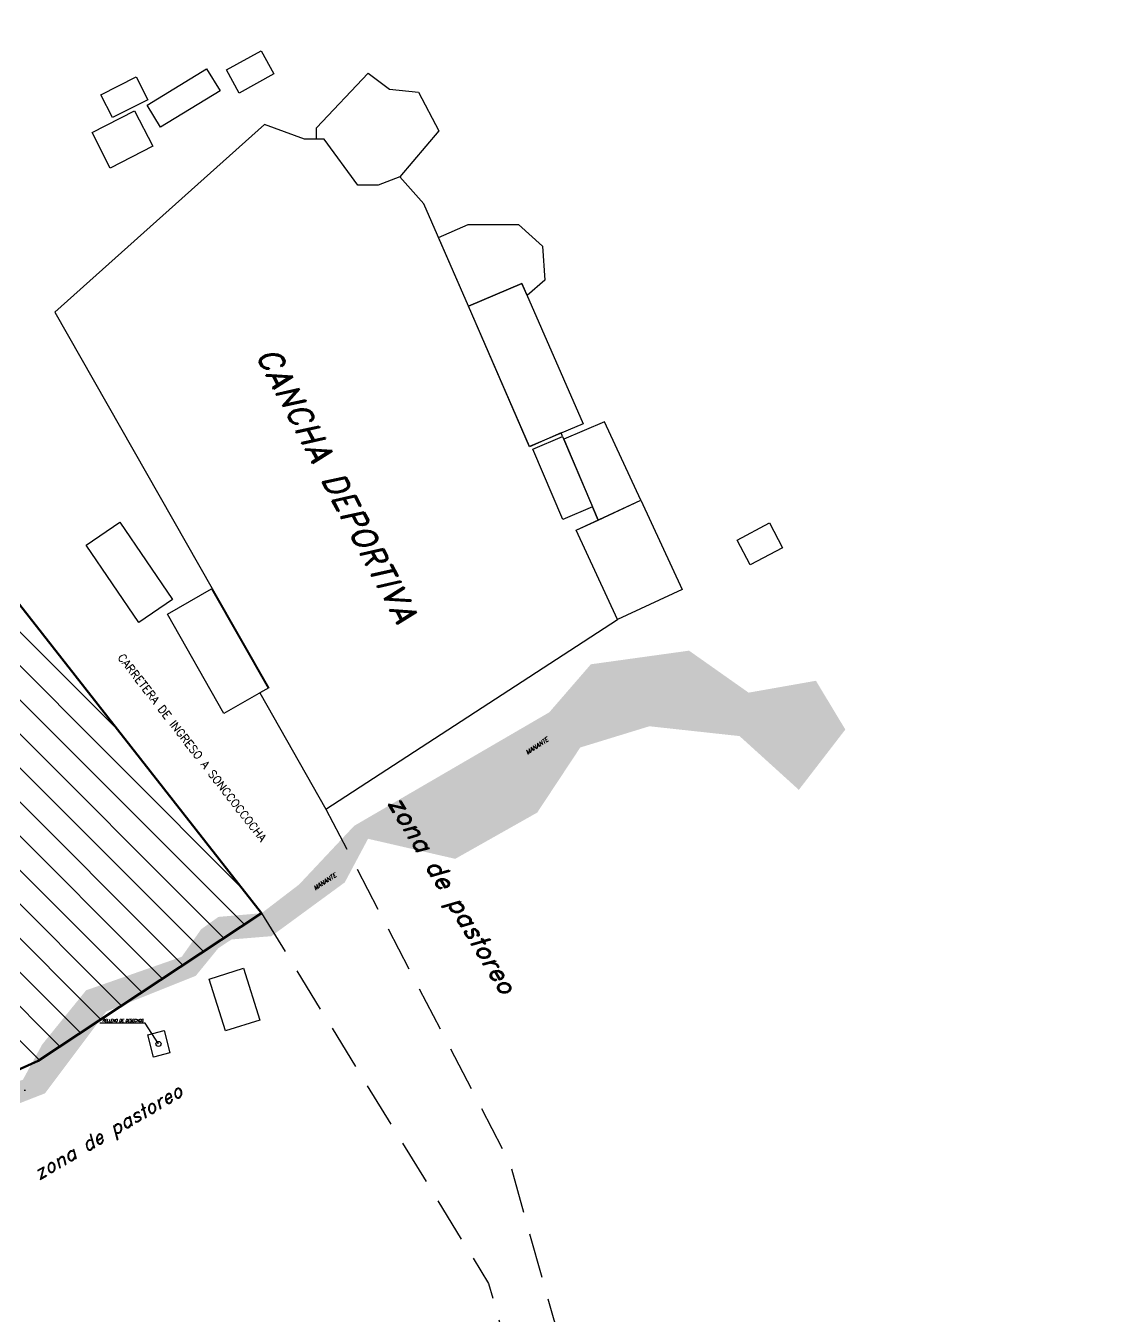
# Model space of a CAD drawing. Header units: metres. Extents: x 766932 to 768173, y 8405668 to 8406206.
# Drawn here: x 768149.27 to 768155.24, y 8406191.74 to 8406198.92 of the extents above; entities that cross this region are included whole.
import ezdxf
from ezdxf.enums import TextEntityAlignment as Align

# ---------------------------------------------------------------- set-up
doc = ezdxf.new("R2010")
doc.units = ezdxf.units.M
doc.linetypes.add('HIDDEN', pattern=[0.375, 0.25, -0.125])
for name, color, linetype, lineweight in [('08', 8, 'Continuous', 20), ('1.1AGUA CALIENTE', 1, 'Continuous', 40), ('COTA', 1, 'Continuous', 9), ('Texto calles', 7, 'Continuous', 18)]:
    doc.layers.add(name, color=color, linetype=linetype, lineweight=lineweight)
doc.layers.add('Capa1', color=7, linetype='HIDDEN')
doc.layers.add('NOMBRE', color=40, linetype='Continuous')
doc.layers.add('PERIMETRO', color=7, linetype='Continuous', lineweight=50, true_color=0xf7788b)
doc.styles.add('ambiente', font='romand.shx', dxfattribs={"oblique": 15})
doc.styles.get("Standard").update_dxf_attribs({"font": 'simplex.shx'})
pattern_1 = [(50, (735791.402, 8051565.52), (7.68591572, -0.67243017), [0.80367188, -8.84039063]), (355, (735791.402, 8051565.52), (-1.48683184, 8.06021066), [0.6429375, -7.07233714]), (100.4514447, (735792.0425, 8051565.464), (6.19908386, 7.38778016), [0.683016, -7.5131822]), (46.1842, (735791.402, 8051567.663), (11.43614704, -1.7736607), [1.2055078, -13.26058594]), (96.6355576, (735792.355, 8051567.516), (10.0154869, 10.43828963), [1.0245244, -11.26978347]), (351.184151, (735791.402, 8051567.663), (10.0154869, 10.43828963), [0.96440486, -10.60845744]), (21, (735792.4735, 8051567.1275), (6.39623213, -4.31431305), [0.80367188, -8.84039063]), (326, (735792.4735, 8051567.1275), (2.60727307, 7.77042982), [0.6429375, -7.0723125]), (71.451445, (735793.0066, 8051566.768), (9.00350519, 3.45611681), [0.683016, -7.51316924]), (37.5, (735791.402, 8051565.5202), (0.13030045, 3.567165702), [0, -6.9865875, 0, -7.17946875, 0, -7.09910156]), (7.5, (735791.402, 8051565.52), (2.818954512, 4.226368), [0, -4.09336875, 0, -6.825853125, 0, -2.705695312]), (327.5, (735789.0124, 8051565.5202), (5.720228234, -0.241681387), [0, -2.67890625, 0, -8.3581875, 0, -11.090671875]), (317.5, (735787.941, 8051565.52), (6.24919984, 1.07268009), [0, -3.482578125, 0, -5.55069375, 0, -7.875984375])]

msp = doc.modelspace()

# ---------------------------------------------------------------- hatches: boundary and pattern name
h = msp.add_hatch()
h.set_pattern_fill('AR-CONC', color=94, scale=0.001266)
h.set_pattern_definition([(50, (735787.09604, 8051565.20208), (0.2305774717, -0.02017290514), [0.02411015625, -0.26521171875]), (355, (735787.09604, 8051565.20208), (-0.04460495524, 0.24180631976), [0.019288125, -0.21217011434]), (100.4514447, (735787.11525, 8051565.2004), (0.18597251585, 0.22163340476), [0.02049047989, -0.22539546582]), (46.1842, (735787.09604, 8051565.26637), (0.34308441113, -0.0532098213), [0.03616523438, -0.39781757813]), (96.63555761, (735787.12463, 8051565.26194), (0.30046460716, 0.31314868894), [0.0307357324, -0.33809350408]), (351.18415117, (735787.09604, 8051565.26637), (0.30046460718, 0.31314868893), [0.02893214582, -0.3182537232]), (21, (735787.12818, 8051565.2503), (0.19188696395, -0.12942939146), [0.02411015625, -0.26521171875]), (326, (735787.12818, 8051565.2503), (0.07821819213, 0.23311289462), [0.019288125, -0.212169375]), (71.451445, (735787.14417, 8051565.23951), (0.27010515565, 0.10368350437), [0.02049047989, -0.22539507728]), (37.5, (735787.09604, 8051565.20208), (0.003909013489, 0.107014971074), [0, -0.209597625, 0, -0.2153840625, 0, -0.212973046875]), (7.5, (735787.09604, 8051565.20208), (0.084568635365, 0.126791040004), [0, -0.1228010625, 0, -0.20477559375, 0, -0.081170859375]), (327.5, (735787.02435, 8051565.20208), (0.171606847008, -0.007250441616), [0, -0.0803671875, 0, -0.250745625, 0, -0.33272015625]), (317.5, (735786.9922, 8051565.20208), (0.18747599519, 0.032180402714), [0, -0.10447734375, 0, -0.1665208125, 0, -0.23627953125])])
h.paths.add_polyline_path([(768151.0995, 8406194.4684), (768150.7925, 8406194.1416), (768150.5843, 8406193.9824), (768150.3442, 8406193.9619), (768150.248, 8406193.8932), (768150.1404, 8406193.7405), (768149.6081, 8406193.5538), (768149.3641, 8406193.2529), (768149.2564, 8406193.0565), (768148.7357, 8406192.8888), (768148.809, 8406192.7584), (768149.3795, 8406192.9809), (768149.7201, 8406193.4353), (768150.2183, 8406193.6344), (768150.3437, 8406193.7881), (768150.4175, 8406193.8365), (768150.6387, 8406193.8547), (768151.0471, 8406194.1538), (768151.1764, 8406194.3962), (768151.6614, 8406194.2847), (768152.1175, 8406194.5419), (768152.3568, 8406194.9038), (768152.7415, 8406195.0218), (768153.243, 8406194.9672), (768153.5727, 8406194.6683), (768153.8313, 8406195.0037), (768153.6678, 8406195.2748), (768153.2933, 8406195.2087), (768152.9621, 8406195.4422), (768152.4158, 8406195.3664), (768152.1845, 8406195.0994)])
at = {"layer": 'Capa1'}
h = msp.add_hatch(dxfattribs=at)
h.set_pattern_fill('ANSI31', color=256, scale=0.042188, angle=90)
h.set_pattern_definition([(135, (735743.47968, 8051567.28224), (-0.094713638777, -0.094713638777), [])])
h.paths.add_polyline_path([(768146.9931, 8406194.317), (768146.894, 8406193.2686), (768147.2435, 8406193.1503), (768148.026, 8406193.3976), (768148.4751, 8406193.1826), (768148.7357, 8406192.8888), (768149.3406, 8406193.1608), (768150.5843, 8406193.9824), (768149.2373, 8406195.6983)])
h.paths.add_polyline_path([(768149.6844, 8406193.3754), (768149.9387, 8406193.3754), (768149.9444, 8406193.3967), (768149.6901, 8406193.3967)], flags=25)
h = msp.add_hatch(dxfattribs=at)
h.set_pattern_fill('AR-CONC', color=256, scale=0.042188)
h.set_pattern_definition(pattern_1)
h.paths.add_polyline_path([(768153.8313, 8406195.0037), (768153.6678, 8406195.2748), (768153.2933, 8406195.2087), (768152.9621, 8406195.4422), (768152.4158, 8406195.3664), (768152.1845, 8406195.0994), (768151.0995, 8406194.4684), (768150.7925, 8406194.1416), (768150.5843, 8406193.9824), (768150.3442, 8406193.9619), (768150.248, 8406193.8932), (768150.1404, 8406193.7405), (768149.6081, 8406193.5538), (768149.3641, 8406193.2529), (768149.2564, 8406193.0565), (768148.7357, 8406192.8888), (768148.809, 8406192.7584), (768149.3795, 8406192.9809), (768149.7201, 8406193.4353), (768150.2183, 8406193.6344), (768150.3437, 8406193.7881), (768150.4175, 8406193.8365), (768150.6387, 8406193.8547), (768151.0471, 8406194.1538), (768151.1764, 8406194.3962), (768151.6614, 8406194.2847), (768152.1175, 8406194.5419), (768152.3568, 8406194.9038), (768152.7415, 8406195.0218), (768153.243, 8406194.9672), (768153.5727, 8406194.6683)])
h = msp.add_hatch(dxfattribs=at)
h.set_pattern_fill('AR-CONC', color=256, scale=0.042188)
h.set_pattern_definition(pattern_1)
h.paths.add_polyline_path([(768153.8313, 8406195.0037), (768153.6678, 8406195.2748), (768153.2933, 8406195.2087), (768152.9621, 8406195.4422), (768152.4158, 8406195.3664), (768152.1845, 8406195.0994), (768151.0995, 8406194.4684), (768150.7925, 8406194.1416), (768150.5843, 8406193.9824), (768150.3442, 8406193.9619), (768150.248, 8406193.8932), (768150.1404, 8406193.7405), (768149.6081, 8406193.5538), (768149.3641, 8406193.2529), (768149.2564, 8406193.0565), (768148.7357, 8406192.8888), (768148.809, 8406192.7584), (768149.3795, 8406192.9809), (768149.7201, 8406193.4353), (768150.2183, 8406193.6344), (768150.3437, 8406193.7881), (768150.4175, 8406193.8365), (768150.6387, 8406193.8547), (768151.0471, 8406194.1538), (768151.1764, 8406194.3962), (768151.6614, 8406194.2847), (768152.1175, 8406194.5419), (768152.3568, 8406194.9038), (768152.7415, 8406195.0218), (768153.243, 8406194.9672), (768153.5727, 8406194.6683)])

# ---------------------------------------------------------------- linework, layer by layer
for points in [[(768150.3887, 8406198.671), (768150.5817, 8406198.7778), (768150.6529, 8406198.6493), (768150.4599, 8406198.5424)], [(768149.9477, 8406198.4743), (768150.2787, 8406198.6772), (768150.3533, 8406198.5554), (768150.0223, 8406198.3525)], [(768149.6905, 8406198.5331), (768149.8872, 8406198.6329), (768149.9519, 8406198.5054), (768149.7552, 8406198.4056)], [(768149.6415, 8406198.3223), (768149.8778, 8406198.444), (768149.9791, 8406198.2475), (768149.7428, 8406198.1257)], [(768151.7344, 8406197.3573), (768152.0325, 8406197.4833), (768152.3723, 8406196.7041), (768152.0742, 8406196.5781)], [(768152.0929, 8406196.5629), (768152.2588, 8406196.6332), (768152.4248, 8406196.2411), (768152.259, 8406196.1709)], [(768152.3336, 8406196.1115), (768152.6941, 8406196.2788), (768152.9243, 8406195.783), (768152.5638, 8406195.6156)], [(768149.6082, 8406196.0286), (768149.7956, 8406196.1563), (768150.0888, 8406195.726), (768149.9014, 8406195.5983)], [(768153.2303, 8406196.0568), (768153.4094, 8406196.1523), (768153.4811, 8406196.0147), (768153.302, 8406195.9191)], [(768150.2931, 8406193.6166), (768150.484, 8406193.676), (768150.5736, 8406193.3884), (768150.3827, 8406193.3289)], [(768149.9509, 8406193.3058), (768150.0418, 8406193.3295), (768150.0741, 8406193.2056), (768149.9832, 8406193.1819)]]:
    msp.add_lwpolyline(points, close=True)
at = {"flags": 128}
for points in [[(768151.3539, 8406198.0775), (768151.2336, 8406198.0299), (768151.1191, 8406198.0299), (768150.9321, 8406198.2854), (768150.8906, 8406198.2854), (768150.8906, 8406198.349), (768151.1769, 8406198.6536), (768151.2951, 8406198.5644), (768151.4564, 8406198.5482), (768151.5698, 8406198.3324)], [(768149.4349, 8406197.3243), (768150.3096, 8406195.7876), (768150.6239, 8406195.2353), (768150.5742, 8406195.207), (768150.9424, 8406194.5601), (768152.5638, 8406195.6156), (768152.3336, 8406196.1115), (768152.4557, 8406196.1682), (768152.4248, 8406196.2411), (768152.259, 8406196.1709), (768152.0929, 8406196.5629), (768152.2588, 8406196.6332), (768152.2506, 8406196.6527), (768152.0751, 8406196.5761), (768151.7344, 8406197.3573), (768151.486, 8406197.9267), (768151.3539, 8406198.0775), (768151.2336, 8406198.0299), (768151.1191, 8406198.0299), (768150.9321, 8406198.2854), (768150.8234, 8406198.2854), (768150.6001, 8406198.3675)], [(768151.7344, 8406197.3573), (768151.5679, 8406197.739), (768151.7339, 8406197.8114), (768152.0133, 8406197.8114), (768152.1475, 8406197.6904), (768152.16, 8406197.5016), (768152.0617, 8406197.4163), (768152.0325, 8406197.4833)], [(768152.6941, 8406196.2788), (768152.4917, 8406196.7148), (768152.2649, 8406196.6187), (768152.4557, 8406196.1682)]]:
    msp.add_lwpolyline(points, close=True, dxfattribs=at)
at = {"elevation": 189.5036}
msp.add_lwpolyline([(768150.0602, 8406195.6457), (768150.3065, 8406195.7859), (768150.6209, 8406195.2336), (768150.3745, 8406195.0934)], close=True, dxfattribs=at)
msp.add_circle((768150.0107, 8406193.2557), 0.0141)
at = {"layer": '08', "lineweight": -2}
msp.add_lwpolyline([(768150.0107, 8406193.2557), (768149.9375, 8406193.3703), (768149.6837, 8406193.3703)], dxfattribs=at)
at = {"layer": '1.1AGUA CALIENTE'}
msp.add_circle((768153.1372, 8406189.5502), 11.9732, dxfattribs=at)
msp.add_circle((768153.1372, 8406189.5502), 11.9732, dxfattribs=at)
msp.add_circle((768153.1372, 8406189.5502), 11.9732, dxfattribs=at)
msp.add_circle((768153.1372, 8406189.5502), 11.9732, dxfattribs=at)
at = {"layer": 'Capa1', "flags": 128}
for points in [[(768150.9424, 8406194.5601), (768151.9643, 8406192.5945), (768152.7626, 8406189.7616), (768153.8403, 8406186.2976), (768154.1739, 8406182.8654), (768155.0112, 8406179.8697)], [(768150.5843, 8406193.9824), (768151.8465, 8406191.9238), (768152.4794, 8406189.6777), (768153.5493, 8406186.2388), (768153.8824, 8406182.8109), (768154.7268, 8406179.7902)]]:
    msp.add_lwpolyline(points, dxfattribs=at)
at = {"layer": 'COTA'}
msp.add_lwpolyline([(768162.8971, 8406192.6876), (768160.2946, 8406188.5847), (768158.0237, 8406192.5727, -1.822171), (768148.6926, 8406193.5922, 1.682848)], format="xyb", close=True, dxfattribs=at)
at = {"layer": 'PERIMETRO', "elevation": 189.425, "flags": 128}
msp.add_lwpolyline([(768149.2373, 8406195.6983), (768150.5843, 8406193.9824), (768149.3406, 8406193.1608), (768148.7357, 8406192.8888), (768148.4751, 8406193.1826), (768148.026, 8406193.3976), (768147.2435, 8406193.1503), (768146.894, 8406193.2686), (768146.9931, 8406194.317), (768149.2373, 8406195.6983)], dxfattribs=at)

# ---------------------------------------------------------------- texts
at = {"layer": 'NOMBRE', "style": 'ambiente', "oblique": 15, "text_generation_flag": 6}
for s, height, rotation, p in [('CANCHA DEPORTIVA ', 0.128145, 117.74764, (768151.0235, 8406196.3253)), ('MANANTE', 0.02403, 213.22905, (768152.1163, 8406194.9124)), ('zona de pastoreo', 0.102516, 120.63907, (768151.646, 8406194.0863)), ('MANANTE', 0.02403, 213.22905, (768150.936, 8406194.158)), ('RELLENO DE DESECHOS', 0.014238, 180, (768149.8125, 8406193.3861, 54.1644)), ('zona de pastoreo', 0.076887, 210.43049, (768149.7302, 8406192.7678))]:
    msp.add_text(s, height=height, rotation=rotation, dxfattribs=at).set_placement(p, align=Align.MIDDLE_CENTER)
at = {"layer": 'Texto calles'}
for s in ['CARRETERA DE INGRESO', 'CARRETERA DE INGRESO A SONCCOCCOCHA']:
    msp.add_text(s, height=0.044495, rotation=307.85734, dxfattribs=at).set_placement((768149.7813, 8406195.4032))

doc.saveas('drawing.dxf')
